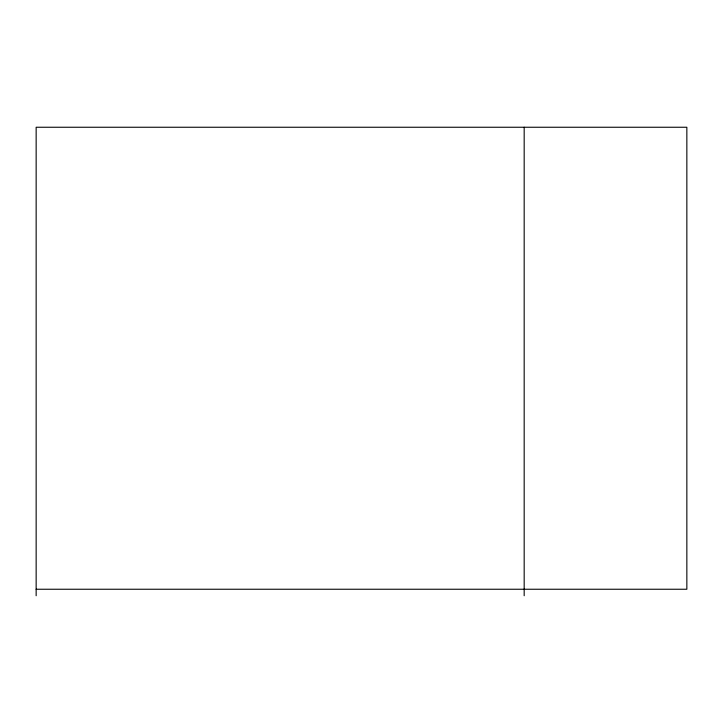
<?xml version="1.0" encoding="UTF-8"?>
<svg xmlns="http://www.w3.org/2000/svg" width="723" height="723" viewBox="0 0 723 723"><rect width="100%" height="100%" fill="white"/><g stroke="black" fill="none" stroke-linecap="round" stroke-linejoin="round"><path stroke-width="1.08" d="M36.15 589.245L686.85 589.245L686.85 127.248L36.15 127.248L36.15 595.752M524.175 127.248L524.175 595.752"/></g></svg>
